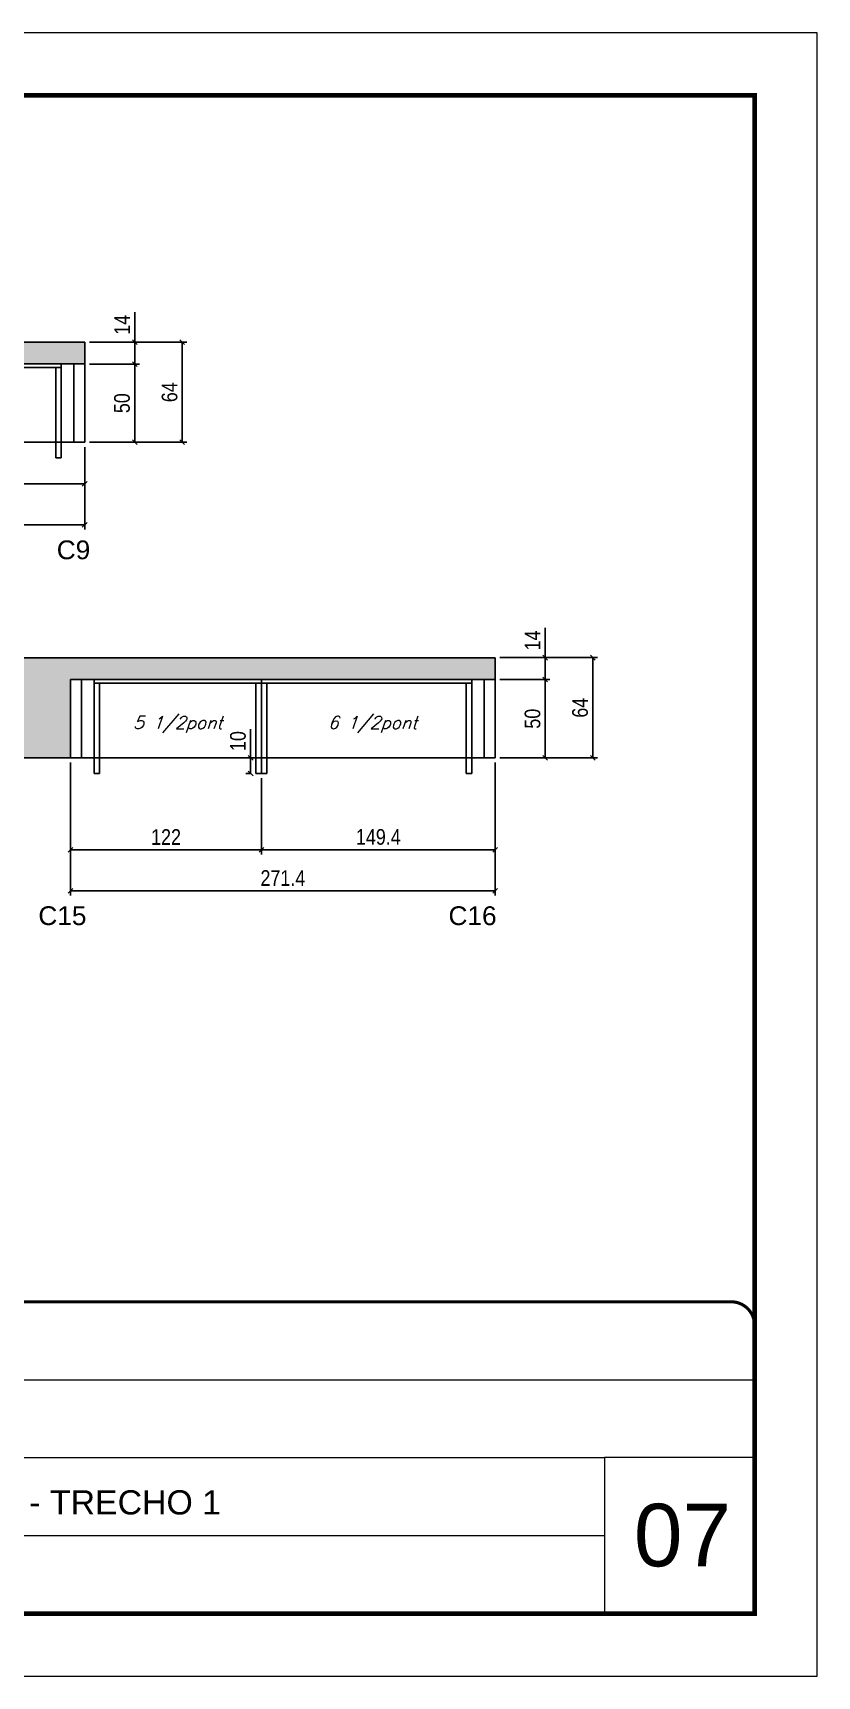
# Model space of a CAD drawing. Extents: x 0 to 6325, y 5574 to 19307.
# Drawn here: x 4154 to 4655, y 15911 to 16961 of the extents above; entities that cross this region are included whole.
import ezdxf

# ---------------------------------------------------------------- set-up
doc = ezdxf.new("R2010")
doc.units = 0
doc.linetypes.add('CONTINUO', pattern=[0])
doc.linetypes.add('DASHED', pattern=[0.75, 0.5, -0.25])
for name, color, linetype in [('1', 1, 'Continuous'), ('5', 5, 'Continuous'), ('COTA', 241, 'Continuous'), ('Painéis', 200, 'Continuous'), ('SARR_2.2x7', 40, 'Continuous'), ('SARR_3.5x7', 81, 'Continuous'), ('texto', 7, 'Continuous')]:
    doc.layers.add(name, color=color, linetype=linetype)
for name, color, linetype, lineweight in [('CARIMBO', 255, 'Continuous', 9), ('Folhas', 255, 'Continuous', 9), ('SARRAFO DE PRESSAO', 251, 'DASHED', 9)]:
    doc.layers.add(name, color=color, linetype=linetype, lineweight=lineweight)
doc.styles.add('arial', font='arial.ttf')
doc.styles.add('COTA TECNICA', font='techl___.ttf', dxfattribs={"height": 10})
doc.styles.add('Romans', font='romans.shx')
doc.styles.get("Standard").update_dxf_attribs({"font": 'arial.ttf'})
doc.dimstyles.new('PAINEL', dxfattribs={"dimtxt": 10, "dimasz": 3, "dimexe": 3, "dimexo": 3, "dimgap": 3, "dimtad": 1, "dimdec": 1, "dimzin": 12, "dimdsep": 46, "dimtxsty": 'COTA TECNICA', "dimblk1": 'OBLIQUE', "dimblk2": 'OBLIQUE', "dimsah": 1, "dimcen": 0.9, "dimclrd": 4, "dimclre": 4, "dimclrt": 240, "dimadec": 1, "dimazin": 3, "dimtfac": 1, "dimtdec": 1, "dimtmove": 0, "dimatfit": 3, "dimfxl": 1, "dimtolj": 1, "dimtzin": 12, "dimarcsym": 0})

# ---------------------------------------------------------------- blocks, each defined once
blk = doc.blocks.new('9999999999')
at = {"color": 30, "linetype": 'CONTINUO'}
for p, q in [((98564.6, 34379.6), (99584, 34379.6)), ((98564.6, 34329.8), (99488, 34329.8)), ((99584, 34329.8), (99488, 34329.8)), ((99488, 34329.8), (99488, 34230.2)), ((98564.6, 34280), (99488, 34280))]:
    blk.add_line(p, q, dxfattribs=at)
at = {"color": 30, "linetype": 'CONTINUO', "const_width": 2}
blk.add_lwpolyline([(99584, 34230.2), (99584, 34414.4, 0.414214), (99569, 34429.4), (98229, 34429.4, 0.414214), (98214, 34414.4), (98214, 34245.2, 0.414214), (98229, 34230.2), (99584, 34230.2)], format="xyb", dxfattribs=at)
at = {"layer": 'Folhas'}
blk.add_lwpolyline([(98139, 34190.2), (99624, 34190.2), (99624, 35240.2), (98139, 35240.2)], close=True, dxfattribs=at)
at = {"layer": 'Folhas', "color": 30, "const_width": 3}
blk.add_lwpolyline([(98214, 34230.2), (99584, 34230.2), (99584, 35200.2), (98214, 35200.2)], close=True, dxfattribs=at)
at = {"color": 7, "linetype": 'Continuous', "ltscale": 5, "style": 'arial'}
blk.add_text('01° SUBSOLO - PERIFERIA - TRECHO 1', height=15.483, dxfattribs=at).set_placement((98837.7, 34293.5))
blk = doc.blocks.new('_Oblique')
at = {"layer": '1', "color": 0, "lineweight": -2}
blk.add_line((-0.5, -0.5), (0.5, 0.5), dxfattribs=at)
blk = doc.blocks.new('*D3505')
at = {"layer": 'COTA', "color": 4, "linetype": 'ByBlock', "lineweight": -2, "transparency": 16777216}
for p, q in [((4186.8, 16696.8), (4186.8, 16670.3)), ((3942.8, 16686.8), (3942.8, 16670.3)), ((4186.8, 16673.3), (3942.8, 16673.3))]:
    blk.add_line(p, q, dxfattribs=at)
at = {"layer": 'Defpoints', "color": 0, "linetype": 'ByBlock', "transparency": 16777216}
for p in [(4186.8, 16699.8), (3942.8, 16689.8), (3942.8, 16673.3)]:
    blk.add_point(p, dxfattribs=at)
at = {"layer": 'COTA', "color": 4, "linetype": 'ByBlock', "lineweight": -2, "transparency": 16777216, "xscale": 3, "yscale": 3, "zscale": 3, "rotation": 180}
blk.add_blockref('_Oblique', (3942.8, 16673.3), dxfattribs=at)
at = {"layer": 'COTA', "color": 4, "linetype": 'ByBlock', "lineweight": -2, "transparency": 16777216, "xscale": 3, "yscale": 3, "zscale": 3}
blk.add_blockref('_Oblique', (4186.8, 16673.3), dxfattribs=at)
at = {"layer": 'COTA', "color": 240, "linetype": 'ByBlock', "transparency": 16777216, "insert": (4064.8, 16681.4), "char_height": 10, "attachment_point": 5, "style": 'COTA TECNICA'}
blk.add_mtext('\\A1;244', dxfattribs=at)
blk = doc.blocks.new('*D4566')
at = {"layer": 'COTA', "color": 4, "lineweight": -2, "transparency": 16777216}
for p, q in [((3646.8, 16696.8), (3646.8, 16644)), ((4186.8, 16696.8), (4186.8, 16644)), ((4186.8, 16647), (3646.8, 16647))]:
    blk.add_line(p, q, dxfattribs=at)
at = {"layer": 'Defpoints', "color": 0, "transparency": 16777216}
for p in [(3646.8, 16699.8), (4186.8, 16699.8), (3646.8, 16647)]:
    blk.add_point(p, dxfattribs=at)
at = {"layer": 'COTA', "color": 4, "lineweight": -2, "transparency": 16777216, "xscale": 3, "yscale": 3, "zscale": 3, "rotation": 180}
blk.add_blockref('_Oblique', (3646.8, 16647), dxfattribs=at)
at = {"layer": 'COTA', "color": 4, "lineweight": -2, "transparency": 16777216, "xscale": 3, "yscale": 3, "zscale": 3}
blk.add_blockref('_Oblique', (4186.8, 16647), dxfattribs=at)
at = {"layer": 'COTA', "color": 240, "transparency": 16777216, "insert": (3916.8, 16655.2), "char_height": 10, "attachment_point": 5, "style": 'COTA TECNICA'}
blk.add_mtext('\\A1;540', dxfattribs=at)
blk = doc.blocks.new('*D3367')
at = {"layer": 'COTA', "color": 4, "linetype": 'ByBlock', "lineweight": -2, "transparency": 16777216}
for p, q in [((4177.8, 16495.2), (4177.8, 16436.5)), ((4299.8, 16485.2), (4299.8, 16436.5)), ((4177.8, 16439.5), (4299.8, 16439.5))]:
    blk.add_line(p, q, dxfattribs=at)
at = {"layer": 'Defpoints', "color": 0, "linetype": 'ByBlock', "transparency": 16777216}
for p in [(4177.8, 16498.2), (4299.8, 16488.2), (4299.8, 16439.5)]:
    blk.add_point(p, dxfattribs=at)
at = {"layer": 'COTA', "color": 4, "linetype": 'ByBlock', "lineweight": -2, "transparency": 16777216, "xscale": 3, "yscale": 3, "zscale": 3, "rotation": 180}
blk.add_blockref('_Oblique', (4177.8, 16439.5), dxfattribs=at)
at = {"layer": 'COTA', "color": 4, "linetype": 'ByBlock', "lineweight": -2, "transparency": 16777216, "xscale": 3, "yscale": 3, "zscale": 3}
blk.add_blockref('_Oblique', (4299.8, 16439.5), dxfattribs=at)
at = {"layer": 'COTA', "color": 240, "linetype": 'ByBlock', "transparency": 16777216, "insert": (4238.8, 16447.6), "char_height": 10, "attachment_point": 5, "style": 'COTA TECNICA'}
blk.add_mtext('\\A1;122', dxfattribs=at)
blk = doc.blocks.new('*D3368')
at = {"layer": 'COTA', "color": 4, "linetype": 'ByBlock', "lineweight": -2, "transparency": 16777216}
for p, q in [((4299.8, 16485.2), (4299.8, 16436.5)), ((4449.2, 16495.2), (4449.2, 16436.5)), ((4299.8, 16439.5), (4449.2, 16439.5))]:
    blk.add_line(p, q, dxfattribs=at)
at = {"layer": 'Defpoints', "color": 0, "linetype": 'ByBlock', "transparency": 16777216}
for p in [(4449.2, 16498.2), (4299.8, 16488.2), (4449.2, 16439.5)]:
    blk.add_point(p, dxfattribs=at)
at = {"layer": 'COTA', "color": 4, "linetype": 'ByBlock', "lineweight": -2, "transparency": 16777216, "xscale": 3, "yscale": 3, "zscale": 3, "rotation": 180}
blk.add_blockref('_Oblique', (4299.8, 16439.5), dxfattribs=at)
at = {"layer": 'COTA', "color": 4, "linetype": 'ByBlock', "lineweight": -2, "transparency": 16777216, "xscale": 3, "yscale": 3, "zscale": 3}
blk.add_blockref('_Oblique', (4449.2, 16439.5), dxfattribs=at)
at = {"layer": 'COTA', "color": 240, "linetype": 'ByBlock', "transparency": 16777216, "insert": (4374.5, 16447.6), "char_height": 10, "width": 210.731, "attachment_point": 5, "style": 'COTA TECNICA'}
blk.add_mtext('\\A1;149.4', dxfattribs=at)
blk = doc.blocks.new('*D4430')
at = {"layer": 'COTA', "color": 4, "linetype": 'ByBlock', "lineweight": -2, "transparency": 16777216}
for p, q in [((4177.8, 16495.2), (4177.8, 16410.3)), ((4449.2, 16495.2), (4449.2, 16410.3)), ((4177.8, 16413.3), (4449.2, 16413.3))]:
    blk.add_line(p, q, dxfattribs=at)
at = {"layer": 'Defpoints', "color": 0, "linetype": 'ByBlock', "transparency": 16777216}
for p in [(4177.8, 16498.2), (4449.2, 16498.2), (4449.2, 16413.3)]:
    blk.add_point(p, dxfattribs=at)
at = {"layer": 'COTA', "color": 4, "linetype": 'ByBlock', "lineweight": -2, "transparency": 16777216, "xscale": 3, "yscale": 3, "zscale": 3, "rotation": 180}
blk.add_blockref('_Oblique', (4177.8, 16413.3), dxfattribs=at)
at = {"layer": 'COTA', "color": 4, "linetype": 'ByBlock', "lineweight": -2, "transparency": 16777216, "xscale": 3, "yscale": 3, "zscale": 3}
blk.add_blockref('_Oblique', (4449.2, 16413.3), dxfattribs=at)
at = {"layer": 'COTA', "color": 240, "linetype": 'ByBlock', "transparency": 16777216, "insert": (4313.5, 16421.4), "char_height": 10, "attachment_point": 5, "style": 'COTA TECNICA'}
blk.add_mtext('\\A1;271.4', dxfattribs=at)
blk = doc.blocks.new('*D3355')
at = {"layer": 'COTA', "color": 4, "lineweight": -2, "transparency": 16777216}
for p, q in [((4189.8, 16749.8), (4221.8, 16749.8)), ((4218.8, 16749.8), (4218.8, 16699.8)), ((4189.8, 16699.8), (4221.8, 16699.8))]:
    blk.add_line(p, q, dxfattribs=at)
at = {"layer": 'Defpoints', "color": 0, "transparency": 16777216}
for p in [(4186.8, 16749.8), (4186.8, 16699.8), (4218.8, 16699.8)]:
    blk.add_point(p, dxfattribs=at)
at = {"layer": 'COTA', "color": 4, "lineweight": -2, "transparency": 16777216, "xscale": 3, "yscale": 3, "zscale": 3}
for p, rotation in [((4218.8, 16749.8), 90), ((4218.8, 16699.8), 270)]:
    blk.add_blockref('_Oblique', p, dxfattribs=dict(at, rotation=rotation))
at = {"layer": 'COTA', "color": 240, "transparency": 16777216, "insert": (4210.7, 16724.8), "char_height": 10, "attachment_point": 5, "rotation": 90, "style": 'COTA TECNICA'}
blk.add_mtext('\\A1;50', dxfattribs=at)
blk = doc.blocks.new('*D3356')
at = {"layer": 'COTA', "color": 4, "lineweight": -2, "transparency": 16777216}
for p, q in [((4218.8, 16763.8), (4218.8, 16783)), ((4189.8, 16763.8), (4221.8, 16763.8)), ((4218.8, 16749.8), (4218.8, 16763.8)), ((4189.8, 16749.8), (4221.8, 16749.8))]:
    blk.add_line(p, q, dxfattribs=at)
at = {"layer": 'Defpoints', "color": 0, "transparency": 16777216}
for p in [(4186.8, 16763.8), (4218.8, 16763.8), (4186.8, 16749.8)]:
    blk.add_point(p, dxfattribs=at)
at = {"layer": 'COTA', "color": 4, "lineweight": -2, "transparency": 16777216, "xscale": 3, "yscale": 3, "zscale": 3}
for p, rotation in [((4218.8, 16763.8), 90), ((4218.8, 16749.8), 270)]:
    blk.add_blockref('_Oblique', p, dxfattribs=dict(at, rotation=rotation))
at = {"layer": 'COTA', "color": 240, "transparency": 16777216, "insert": (4210.7, 16774.9), "char_height": 10, "attachment_point": 5, "rotation": 90, "style": 'COTA TECNICA'}
blk.add_mtext('\\A1;14', dxfattribs=at)
blk = doc.blocks.new('*D3357')
at = {"layer": 'COTA', "color": 4, "lineweight": -2, "transparency": 16777216}
for p, q in [((4189.8, 16763.8), (4252.2, 16763.8)), ((4249.2, 16699.8), (4249.2, 16763.8)), ((4189.8, 16699.8), (4252.2, 16699.8))]:
    blk.add_line(p, q, dxfattribs=at)
at = {"layer": 'Defpoints', "color": 0, "transparency": 16777216}
for p in [(4186.8, 16763.8), (4249.2, 16763.8), (4186.8, 16699.8)]:
    blk.add_point(p, dxfattribs=at)
at = {"layer": 'COTA', "color": 4, "lineweight": -2, "transparency": 16777216, "xscale": 3, "yscale": 3, "zscale": 3}
for p, rotation in [((4249.2, 16763.8), 90), ((4249.2, 16699.8), 270)]:
    blk.add_blockref('_Oblique', p, dxfattribs=dict(at, rotation=rotation))
at = {"layer": 'COTA', "color": 240, "transparency": 16777216, "insert": (4241.1, 16731.8), "char_height": 10, "attachment_point": 5, "rotation": 90, "style": 'COTA TECNICA'}
blk.add_mtext('\\A1;64', dxfattribs=at)
blk = doc.blocks.new('*D3347')
at = {"layer": 'COTA', "color": 4, "lineweight": -2, "transparency": 16777216}
for p, q in [((4292.9, 16498.2), (4292.9, 16516.6)), ((4293.3, 16498.2), (4289.9, 16498.2)), ((4292.9, 16488.2), (4292.9, 16498.2)), ((4293.3, 16488.2), (4289.9, 16488.2))]:
    blk.add_line(p, q, dxfattribs=at)
at = {"layer": 'Defpoints', "color": 0, "transparency": 16777216}
for p in [(4292.9, 16498.2), (4296.3, 16498.2), (4296.3, 16488.2)]:
    blk.add_point(p, dxfattribs=at)
at = {"layer": 'COTA', "color": 4, "lineweight": -2, "transparency": 16777216, "xscale": 3, "yscale": 3, "zscale": 3}
for p, rotation in [((4292.9, 16498.2), 90), ((4292.9, 16488.2), 270)]:
    blk.add_blockref('_Oblique', p, dxfattribs=dict(at, rotation=rotation))
at = {"layer": 'COTA', "color": 240, "transparency": 16777216, "insert": (4284.8, 16508.9), "char_height": 10, "attachment_point": 5, "rotation": 90, "style": 'COTA TECNICA'}
blk.add_mtext('\\A1;10', dxfattribs=at)
blk = doc.blocks.new('*D3348')
at = {"layer": 'COTA', "color": 4, "lineweight": -2, "transparency": 16777216}
for p, q in [((4452.2, 16548.2), (4484.2, 16548.2)), ((4481.2, 16548.2), (4481.2, 16498.2)), ((4452.2, 16498.2), (4484.2, 16498.2))]:
    blk.add_line(p, q, dxfattribs=at)
at = {"layer": 'Defpoints', "color": 0, "transparency": 16777216}
for p in [(4449.2, 16548.2), (4449.2, 16498.2), (4481.2, 16498.2)]:
    blk.add_point(p, dxfattribs=at)
at = {"layer": 'COTA', "color": 4, "lineweight": -2, "transparency": 16777216, "xscale": 3, "yscale": 3, "zscale": 3}
for p, rotation in [((4481.2, 16548.2), 90), ((4481.2, 16498.2), 270)]:
    blk.add_blockref('_Oblique', p, dxfattribs=dict(at, rotation=rotation))
at = {"layer": 'COTA', "color": 240, "transparency": 16777216, "insert": (4473.1, 16523.2), "char_height": 10, "attachment_point": 5, "rotation": 90, "style": 'COTA TECNICA'}
blk.add_mtext('\\A1;50', dxfattribs=at)
blk = doc.blocks.new('*D3349')
at = {"layer": 'COTA', "color": 4, "lineweight": -2, "transparency": 16777216}
for p, q in [((4481.2, 16562.2), (4481.2, 16581.3)), ((4452.2, 16562.2), (4484.2, 16562.2)), ((4481.2, 16548.2), (4481.2, 16562.2)), ((4452.2, 16548.2), (4484.2, 16548.2))]:
    blk.add_line(p, q, dxfattribs=at)
at = {"layer": 'Defpoints', "color": 0, "transparency": 16777216}
for p in [(4449.2, 16562.2), (4481.2, 16562.2), (4449.2, 16548.2)]:
    blk.add_point(p, dxfattribs=at)
at = {"layer": 'COTA', "color": 4, "lineweight": -2, "transparency": 16777216, "xscale": 3, "yscale": 3, "zscale": 3}
for p, rotation in [((4481.2, 16562.2), 90), ((4481.2, 16548.2), 270)]:
    blk.add_blockref('_Oblique', p, dxfattribs=dict(at, rotation=rotation))
at = {"layer": 'COTA', "color": 240, "transparency": 16777216, "insert": (4473.1, 16573.2), "char_height": 10, "attachment_point": 5, "rotation": 90, "style": 'COTA TECNICA'}
blk.add_mtext('\\A1;14', dxfattribs=at)
blk = doc.blocks.new('*D3350')
at = {"layer": 'COTA', "color": 4, "lineweight": -2, "transparency": 16777216}
for p, q in [((4452.2, 16562.2), (4514.6, 16562.2)), ((4511.6, 16498.2), (4511.6, 16562.2)), ((4452.2, 16498.2), (4514.6, 16498.2))]:
    blk.add_line(p, q, dxfattribs=at)
at = {"layer": 'Defpoints', "color": 0, "transparency": 16777216}
for p in [(4449.2, 16562.2), (4511.6, 16562.2), (4449.2, 16498.2)]:
    blk.add_point(p, dxfattribs=at)
at = {"layer": 'COTA', "color": 4, "lineweight": -2, "transparency": 16777216, "xscale": 3, "yscale": 3, "zscale": 3}
for p, rotation in [((4511.6, 16562.2), 90), ((4511.6, 16498.2), 270)]:
    blk.add_blockref('_Oblique', p, dxfattribs=dict(at, rotation=rotation))
at = {"layer": 'COTA', "color": 240, "transparency": 16777216, "insert": (4503.5, 16530.2), "char_height": 10, "attachment_point": 5, "rotation": 90, "style": 'COTA TECNICA'}
blk.add_mtext('\\A1;64', dxfattribs=at)

msp = doc.modelspace()

# ---------------------------------------------------------------- hatches: boundary and pattern name
at = {"layer": 'COTA'}
h = msp.add_hatch(dxfattribs=at)
h.set_pattern_fill('AR-CONC', color=241, scale=0.03)
h.set_pattern_definition([(50, (-2e-12, 1034.827), (5.4655401, -0.4781726), [0.5715, -6.2865]), (355, (-2e-12, 1034.827), (-1.0573026, 5.7317054), [0.4572, -5.0292175]), (100.451445, (0.4555, 1034.787), (4.4082374, 5.2535326), [0.4857003, -5.3427073]), (46.1842, (-2e-12, 1036.351), (8.1323712, -1.2612698), [0.85725, -9.42975]), (96.63556, (0.678, 1036.246), (7.122124, 7.4227837), [0.7285507, -8.0140682]), (351.18415, (-2e-12, 1036.351), (7.122124, 7.4227837), [0.685799, -7.543792]), (21, (0.762, 1035.97), (4.5484317, -3.067956), [0.5715, -6.2865]), (326, (0.762, 1035.97), (1.8540609, 5.525639), [0.4572, -5.0292]), (71.451445, (1.141, 1035.7144), (6.4024926, 2.457683), [0.4857003, -5.3426981]), (37.5, (-2e-12, 1034.827), (0.0926581, 2.53665117), [0, -4.96824, 0, -5.1054, 0, -5.04825]), (7.5, (-2e-12, 1034.827), (2.00458988, 3.00541724), [0, -2.91084, 0, -4.85394, 0, -1.92405]), (327.5, (-1.6993, 1034.827), (4.06771786, -0.17186232), [0, -1.905, 0, -5.9436, 0, -7.8867]), (317.5, (-2.4613, 1034.827), (4.44387544, 0.7627947), [0, -2.4765, 0, -3.94716, 0, -5.6007])])
h.paths.add_polyline_path([(3646.81, 16763.85), (3646.81, 16749.85), (4186.81, 16749.85), (4186.81, 16763.85)])
h = msp.add_hatch(dxfattribs=at)
h.set_pattern_fill('AR-CONC', color=241, scale=0.03)
h.set_pattern_definition([(50, (-2e-12, 995.349), (5.4655401, -0.4781726), [0.5715, -6.2865]), (355, (-2e-12, 995.349), (-1.0573026, 5.7317054), [0.4572, -5.0292175]), (100.451445, (0.4555, 995.309), (4.4082374, 5.2535326), [0.4857003, -5.3427073]), (46.1842, (-2e-12, 996.873), (8.1323712, -1.2612698), [0.85725, -9.42975]), (96.63556, (0.678, 996.768), (7.122124, 7.4227837), [0.7285507, -8.0140682]), (351.18415, (-2e-12, 996.873), (7.122124, 7.4227837), [0.685799, -7.543792]), (21, (0.762, 996.492), (4.5484317, -3.067956), [0.5715, -6.2865]), (326, (0.762, 996.492), (1.8540609, 5.525639), [0.4572, -5.0292]), (71.451445, (1.141, 996.236), (6.4024926, 2.457683), [0.4857003, -5.3426981]), (37.5, (-2e-12, 995.3489), (0.0926581, 2.53665117), [0, -4.96824, 0, -5.1054, 0, -5.04825]), (7.5, (-2e-12, 995.349), (2.00458988, 3.00541724), [0, -2.91084, 0, -4.85394, 0, -1.92405]), (327.5, (-1.6993, 995.3489), (4.06771786, -0.17186232), [0, -1.905, 0, -5.9436, 0, -7.8867]), (317.5, (-2.4613, 995.349), (4.44387544, 0.7627947), [0, -2.4765, 0, -3.94716, 0, -5.6007])])
h.paths.add_polyline_path([(4147.81, 16498.18), (4177.81, 16498.18), (4177.81, 16548.18), (4449.21, 16548.18), (4449.21, 16562.18), (3646.81, 16562.18), (3646.81, 16548.18), (4147.81, 16548.18)])

# ---------------------------------------------------------------- linework, layer by layer
for p, q in [((3646.81, 16763.85), (4186.81, 16763.85)), ((4186.81, 16749.85), (4186.81, 16763.85)), ((4449.21, 16562.18), (3646.81, 16562.18)), ((4449.21, 16562.18), (4449.21, 16548.18)), ((4147.81, 16498.18), (4177.81, 16498.18)), ((4299.81, 16498.18), (4299.81, 16488.18)), ((4303.31, 16488.18), (4296.31, 16488.18))]:
    msp.add_line(p, q, dxfattribs=at)
at = {"layer": 'Painéis', "linetype": 'ByBlock'}
for p, q in [((4186.81, 16749.85), (3646.81, 16749.85)), ((4186.81, 16699.85), (4186.81, 16749.85)), ((4186.81, 16699.85), (3646.81, 16699.85)), ((4177.81, 16548.18), (4449.21, 16548.18)), ((4177.81, 16498.18), (4177.81, 16548.18)), ((4299.81, 16498.18), (4299.81, 16548.18)), ((4449.21, 16498.18), (4449.21, 16548.18)), ((4177.81, 16498.18), (4449.21, 16498.18))]:
    msp.add_line(p, q, dxfattribs=at)
at = {"layer": 'SARR_2.2x7', "linetype": 'Continuous'}
for p, q in [((4171.81, 16747.65), (3942.81, 16747.65)), ((4179.81, 16699.85), (4179.81, 16749.85)), ((4184.81, 16498.18), (4184.81, 16548.18)), ((4442.21, 16498.18), (4442.21, 16548.18)), ((4192.81, 16545.98), (4299.81, 16545.98)), ((4299.81, 16545.98), (4434.21, 16545.98))]:
    msp.add_line(p, q, dxfattribs=at)
at = {"layer": 'SARR_3.5x7'}
for p, q in [((4168.31, 16747.65), (4168.31, 16689.85)), ((4171.81, 16749.85), (4171.81, 16689.85)), ((4171.81, 16689.85), (4168.31, 16689.85)), ((4192.81, 16548.18), (4192.81, 16488.18)), ((4434.21, 16548.18), (4434.21, 16488.18)), ((4196.31, 16545.98), (4196.31, 16488.18)), ((4296.31, 16545.98), (4296.31, 16488.18)), ((4303.31, 16545.98), (4303.31, 16488.18)), ((4430.71, 16545.98), (4430.71, 16488.18)), ((4192.81, 16488.18), (4196.31, 16488.18)), ((4430.71, 16488.18), (4434.21, 16488.18))]:
    msp.add_line(p, q, dxfattribs=at)

# ---------------------------------------------------------------- block references
at = {"layer": 'SARRAFO DE PRESSAO', "color": 6, "linetype": 'ByBlock'}
msp.add_blockref('9999999999', (-94968.98, -18278.78), dxfattribs=at)

# ---------------------------------------------------------------- texts
at = {"layer": '5', "linetype": 'Continuous'}
for s, p in [('C9', (4168.94, 16625.08)), ('C15', (4157.19, 16391.32)), ('C16', (4419.36, 16391.32))]:
    msp.add_text(s, height=12, rotation=0.00004, dxfattribs=at).set_placement(p)
at = {"layer": 'CARIMBO', "style": 'arial'}
msp.add_text('07', height=40, dxfattribs=at).set_placement((4537.86, 15981.57))
at = {"layer": 'texto', "color": 2, "char_height": 8, "attachment_point": 5, "style": 'Romans'}
for s, insert in [('{\\Q19;\\C256;5 1/2pont}', (4246.31, 16519.4)), ('{\\Q19;\\C256;6 1/2pont}', (4370.81, 16519.4))]:
    msp.add_mtext(s, dxfattribs=dict(at, insert=insert))

# ---------------------------------------------------------------- dimensions: what is measured, and where the dimension line sits
at = {"layer": 'COTA'}
for base, p1, p2, picture, middle in [((4218.78, 16763.85), (4186.81, 16749.85), (4186.81, 16763.85), '*D3356', (4210.71, 16774.91)), ((4249.16, 16763.85), (4186.81, 16699.85), (4186.81, 16763.85), '*D3357', (4241.06, 16731.85)), ((4218.78, 16699.85), (4186.81, 16749.85), (4186.81, 16699.85), '*D3355', (4210.67, 16724.85)), ((4481.18, 16562.18), (4449.21, 16548.18), (4449.21, 16562.18), '*D3349', (4473.11, 16573.24)), ((4511.56, 16562.18), (4449.21, 16498.18), (4449.21, 16562.18), '*D3350', (4503.46, 16530.18)), ((4481.18, 16498.18), (4449.21, 16548.18), (4449.21, 16498.18), '*D3348', (4473.07, 16523.18)), ((4292.87, 16498.18), (4296.31, 16488.18), (4296.31, 16498.18), '*D3347', (4284.77, 16508.89))]:
    dim = msp.add_linear_dim(base=base, p1=p1, p2=p2, angle=90, dimstyle='PAINEL', dxfattribs=at)
    dim.commit()
    dim.dimension.update_dxf_attribs({"geometry": picture, "text_midpoint": middle})
dim = msp.add_linear_dim(base=(3646.81, 16647.05), p1=(4186.81, 16699.85), p2=(3646.81, 16699.85), dimstyle='PAINEL', dxfattribs=at)
dim.commit()
dim.dimension.update_dxf_attribs({"geometry": '*D4566', "text_midpoint": (3916.81, 16655.16)})
at = {"layer": 'COTA', "linetype": 'ByBlock'}
dim = msp.add_linear_dim(base=(3942.81, 16673.31), p1=(4186.81, 16699.85), p2=(3942.81, 16689.85), angle=180, dimstyle='PAINEL', dxfattribs=at)
dim.commit()
dim.dimension.update_dxf_attribs({"geometry": '*D3505', "text_midpoint": (4064.81, 16681.38)})
for base, p2, picture, middle in [((4299.81, 16439.55), (4299.81, 16488.18), '*D3367', (4238.81, 16447.61)), ((4449.21, 16413.29), (4449.21, 16498.18), '*D4430', (4313.51, 16421.36))]:
    dim = msp.add_linear_dim(base=base, p1=(4177.81, 16498.18), p2=p2, dimstyle='PAINEL', dxfattribs=at)
    dim.commit()
    dim.dimension.update_dxf_attribs({"geometry": picture, "text_midpoint": middle})
dim = msp.add_linear_dim(base=(4449.21, 16439.55), p1=(4299.81, 16488.18), p2=(4449.21, 16498.18), dimstyle='PAINEL', override={"dimtmove": 1}, dxfattribs=at)
dim.commit()
dim.dimension.update_dxf_attribs({"geometry": '*D3368', "text_midpoint": (4374.51, 16447.65)})

doc.saveas('drawing.dxf')
